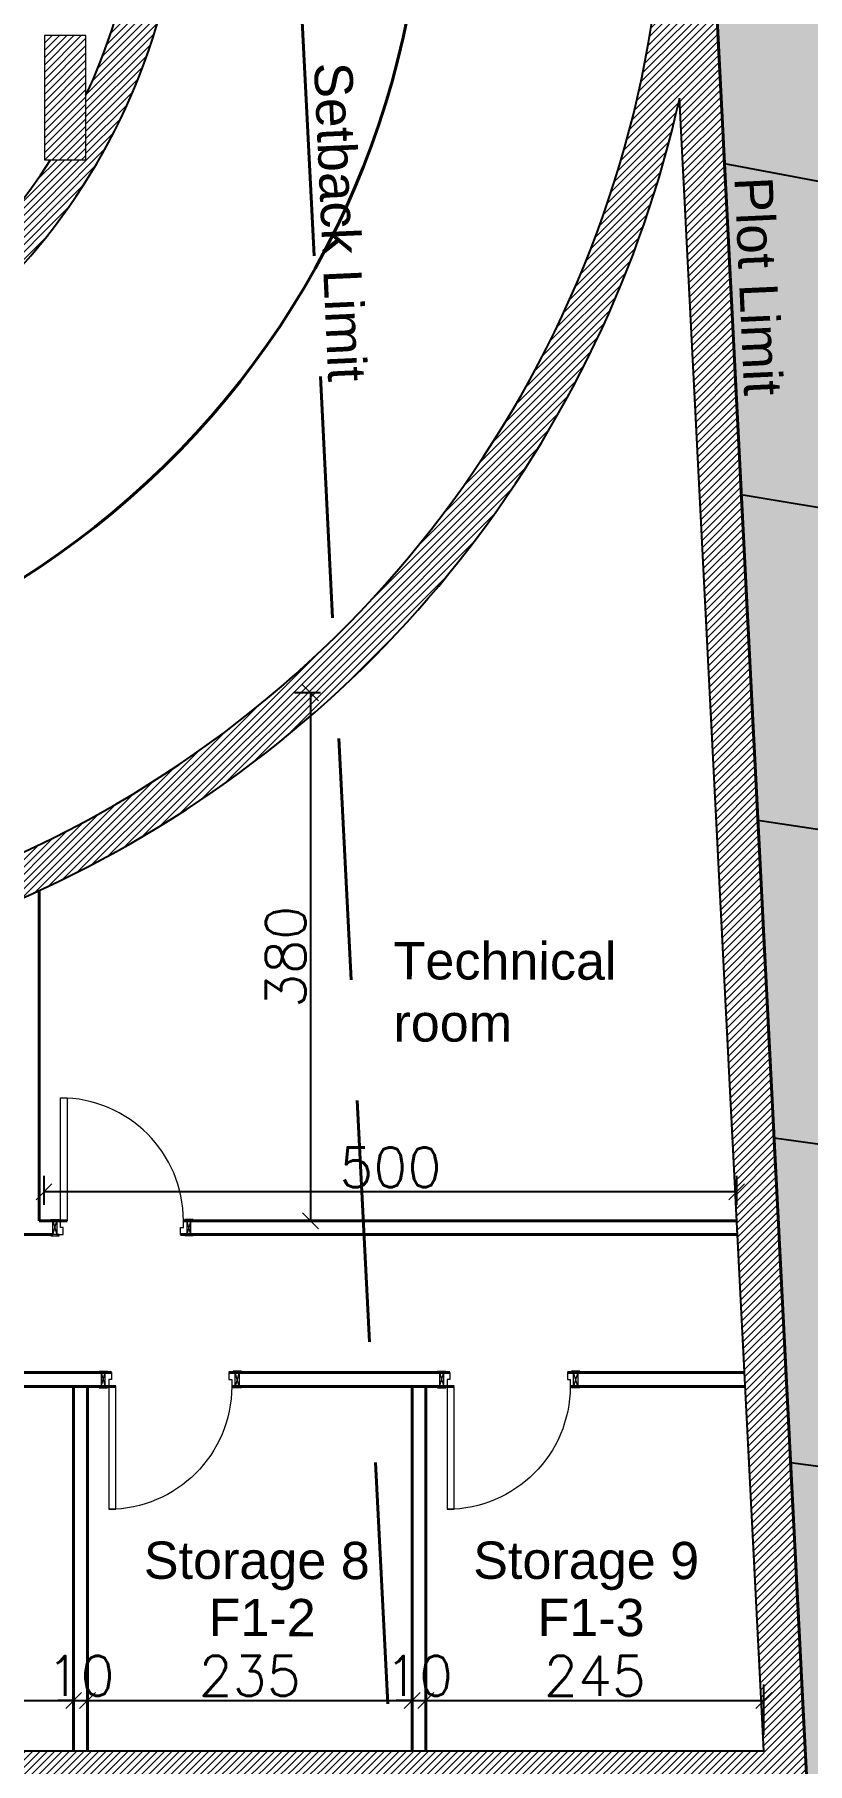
# Model space of a CAD drawing. Header units: metres. Extents: x -322116 to -321123, y -26723 to -26468.
# Drawn here: x -321771.17 to -321765.58, y -26556.65 to -26544.13 of the extents above; entities that cross this region are included whole.
import ezdxf

# ---------------------------------------------------------------- set-up
doc = ezdxf.new("R2010")
doc.units = ezdxf.units.M
doc.header["$LTSCALE"] = 7
doc.header["$MEASUREMENT"] = 0
doc.header["$PDMODE"] = 34
doc.header["$PDSIZE"] = 0.5
doc.linetypes.add('DASHED', pattern=[0.75, 0.5, -0.25])
for name, color, linetype in [('22-1-14-ROAD P2PFGC', 5, 'Continuous'), ('CONT-MJR', 4, 'Continuous'), ('CONT-MNR', 8, 'Continuous')]:
    doc.layers.add(name, color=color, linetype=linetype)
for name, color, linetype, lineweight in [('A-ANNO-TXT3', 6, 'Continuous', 30), ('A-DOOR', 134, 'Continuous', 18), ('A-GRID-DIMS', 142, 'Continuous', 9), ('A-WALL-BLWO', 7, 'Continuous', 40), ('L-Structure', 5, 'Continuous', 15), ('PATT-CONC', 8, 'Continuous', 9), ('plaster', 1, 'Continuous', 0)]:
    doc.layers.add(name, color=color, linetype=linetype, lineweight=lineweight)
doc.styles.add('EG_SIMPLEX', font='SIMPLEX.shx')
doc.styles.get("Standard").update_dxf_attribs({"font": 'romans.shx', "height": 0.5})
doc.dimstyles.new('ERGA-M-0200', dxfattribs={"dimscale": 1.15, "dimtxt": 0.2, "dimasz": 0.2, "dimexe": 0.1, "dimexo": 0.1, "dimgap": 0.06, "dimtad": 1, "dimdec": 1, "dimlfac": 100, "dimrnd": 5, "dimdsep": 46, "dimtxsty": 'EG_SIMPLEX', "dimblk1": 'OBLIQUE', "dimblk2": 'OBLIQUE', "dimsah": 1, "dimcen": 0.3, "dimclrd": 256, "dimclre": 256, "dimclrt": 2, "dimadec": 0, "dimazin": 0, "dimtfac": 1, "dimtdec": 1, "dimtix": 1, "dimtmove": 2, "dimatfit": 3, "dimldrblk": 'OBLIQUE', "dimfxl": 1, "dimtolj": 1, "dimtzin": 0, "dimarcsym": 0})
pattern_1 = [(45, (65, 0), (-0.0265165042945, 0.0265165042945), [])]

# ---------------------------------------------------------------- blocks, each defined once
blk = doc.blocks.new('plot limit')
at = {"color": 5}
blk.add_lwpolyline([(-321725.0411, -26759.7735), (-321735.7734, -26759.0595), (-321732.8382, -26721.5907), (-321726.0304, -26721.9282), (-321722.2569, -26721.9337), (-321712.0131, -26721.5769), (-321702.1619, -26720.7671), (-321700.2699, -26757.9792), (-321703.6476, -26759.2974, -0.0276131)], format="xyb", close=True, dxfattribs=at)
at = {"color": 5, "linetype": 'DASHED', "ltscale": 0.5}
blk.add_lwpolyline([(-321703.4829, -26753.8659), (-321705.0008, -26724.0106), (-321711.838, -26724.5726), (-321722.2069, -26724.9338), (-321726.107, -26724.928), (-321730.075, -26724.7313), (-321732.3893, -26754.2736)], dxfattribs=at)
at = {"layer": 'A-ANNO-TXT3', "lineweight": 5, "char_height": 0.276, "attachment_point": 1, "rotation": 272.5853}
for s, width, gutter_width, heights, insert in [('\\A1;{\\fArial Unicode MS|b0|i0|c0|p34;Setback Limit}', 3.166192, 3.6928, [1.1191], (-321703.8757, -26739.3486, 0)), ('\\A1;{\\fArial Unicode MS|b0|i0|c0|p34;Plot Limit}', 3.423118, 3.0774, [1.7915], (-321700.8319, -26740.1779, 0))]:
    blk.add_mtext_dynamic_manual_height_columns(s, width=width, gutter_width=gutter_width, heights=heights, dxfattribs=dict(at, insert=insert))
blk = doc.blocks.new('B1 2')
at = {"layer": 'CONT-MJR', "elevation": 710, "flags": 128}
blk.add_lwpolyline([(-321188.3932, -26550.9993), (-321188.4683, -26551.0079), (-321189.1391, -26551.0492), (-321189.8435, -26551.0596), (-321190.6423, -26551.0468), (-321191.5961, -26551.0185), (-321192.4453, -26550.9607), (-321193.6015, -26550.8397), (-321194.9851, -26550.6695), (-321196.5165, -26550.4643), (-321198.116, -26550.2382), (-321199.7038, -26550.0055), (-321200.9379, -26549.8198)], dxfattribs=at)
at = {"layer": 'CONT-MNR', "flags": 128}
for points, elevation in [([(-321188.3932, -26545.9515), (-321188.5669, -26545.9651), (-321189.7229, -26546.0264), (-321190.9338, -26546.0608), (-321192.198, -26546.0661), (-321193.5139, -26546.0398), (-321194.8159, -26545.9748), (-321196.0411, -26545.8715), (-321197.1915, -26545.7383), (-321198.2693, -26545.5839), (-321199.2766, -26545.417), (-321200.2156, -26545.2462), (-321201.0884, -26545.0803), (-321201.1797, -26545.063)], 708), ([(-321188.3932, -26548.525), (-321188.6782, -26548.5492), (-321189.501, -26548.5817), (-321190.3839, -26548.5844), (-321191.3831, -26548.5645), (-321192.555, -26548.5291), (-321193.6594, -26548.4659), (-321194.8965, -26548.3499), (-321196.217, -26548.1935), (-321197.5718, -26548.0093), (-321198.9116, -26547.8097), (-321200.1872, -26547.6071), (-321201.0577, -26547.4625)], 709), ([(-321188.3932, -26553.4642), (-321188.4429, -26553.4717), (-321188.9283, -26553.5167), (-321189.4166, -26553.5327), (-321189.9666, -26553.5273), (-321190.6372, -26553.5078), (-321191.2308, -26553.4648), (-321192.0728, -26553.3716), (-321193.1057, -26553.2391), (-321194.2724, -26553.078), (-321195.5154, -26552.8991), (-321196.7774, -26552.7132), (-321198.0012, -26552.5311), (-321199.1293, -26552.3635), (-321200.1044, -26552.2213), (-321200.8209, -26552.1219)], 711), ([(-321188.3932, -26555.8945), (-321188.4378, -26555.9084), (-321188.7808, -26555.9709), (-321189.0534, -26556.0004), (-321189.3283, -26556.0061), (-321189.6783, -26555.9972), (-321190.0306, -26555.9686), (-321190.523, -26555.9061), (-321191.1317, -26555.8181), (-321191.8332, -26555.7134), (-321192.6038, -26555.6005), (-321193.42, -26555.4879), (-321194.025, -26555.4046), (-321194.8999, -26555.2803), (-321195.9947, -26555.1239), (-321197.2595, -26554.9444), (-321198.644, -26554.7508), (-321200.0985, -26554.5522), (-321200.7014, -26554.4726)], 712)]:
    blk.add_lwpolyline(points, dxfattribs=dict(at, elevation=elevation))
blk = doc.blocks.new('*U84')
for p, q in [((-200, 0), (-170, -100)), ((-200, -100), (-170, 0)), ((800, 0), (770, -100)), ((800, -100), (770, 0))]:
    blk.add_line(p, q)
for points in [[(-95, 890), (-95, 0), (-145, 0), (-145, 890)], [(-215, 10), (-155, 10), (-155, 0), (-215, 0)], [(-170, -100), (-200, -100), (-200, 0), (-170, 0)], [(-145, 0), (-170, 0), (-170, -100), (-125, -100), (-125, -50), (-145, -50), (-145, 0)], [(745, 0), (770, 0), (770, -100), (725, -100), (725, -50), (745, -50), (745, 0)], [(815, 10), (755, 10), (755, 0), (815, 0)], [(770, -100), (800, -100), (800, 0), (770, 0)], [(-215, -110), (-155, -110), (-155, -100), (-215, -100)], [(815, -110), (755, -110), (755, -100), (815, -100)]]:
    blk.add_lwpolyline(points, close=True)
blk.add_arc((-145, 0), 890, 0, 90)
blk = doc.blocks.new('block')
at = {"layer": 'PATT-CONC', "transparency": 33554610}
h = blk.add_hatch(dxfattribs=at)
h.set_pattern_fill('ANSI31', color=8, scale=0.3)
h.set_pattern_definition([(45, (195, 0), (-0.0265165042945, 0.0265165042945), [])])
h.paths.add_polyline_path([(-321663.329, -26546.458), (-321663.329, -26546.758), (-321664.229, -26546.758), (-321664.229, -26546.458)])
h.paths.add_polyline_path([(-321642.229, -26538.808), (-321641.929, -26538.808), (-321641.929, -26537.808), (-321642.229, -26537.808)])
h.paths.add_polyline_path([(-321648.412, -26538.808), (-321648.112, -26538.808), (-321648.112, -26537.808), (-321648.412, -26537.808)])
h.paths.add_polyline_path([(-321652.212, -26539.308), (-321651.912, -26539.308), (-321651.912, -26538.508), (-321652.212, -26538.508)])
h.paths.add_polyline_path([(-321658.412, -26538.808), (-321658.112, -26538.808), (-321658.112, -26537.808), (-321658.412, -26537.808)])
h.paths.add_polyline_path([(-321658.412, -26547.358), (-321658.112, -26547.358), (-321658.112, -26548.258), (-321658.412, -26548.258)])
h.paths.add_polyline_path([(-321648.413, -26544.135), (-321648.113, -26544.135), (-321648.113, -26545.035), (-321648.413, -26545.035)])
h.paths.add_polyline_path([(-321664.612, -26538.708), (-321664.312, -26538.708), (-321664.312, -26537.808), (-321664.612, -26537.808)])
h.paths.add_polyline_path([(-321640.802, -26544.135), (-321641.102, -26544.135), (-321641.102, -26545.035), (-321640.802, -26545.035)])
h.paths.add_polyline_path([(-321651.912, -26547.958), (-321652.856, -26547.958), (-321652.856, -26548.258), (-321651.912, -26548.258)])
at = {"layer": 'L-Structure'}
blk.add_lwpolyline([(-321640.802, -26544.135), (-321641.102, -26544.135), (-321641.102, -26545.035), (-321640.802, -26545.035)], close=True, dxfattribs=at)
blk = doc.blocks.new('new for 322')
at = {"layer": 'plaster'}
h = blk.add_hatch(dxfattribs=at)
h.set_pattern_fill('ANSI38', color=256, scale=1.6)
h.paths.add_polyline_path([(-321765.079, -26543.078), (-321765.504, -26543.503), (-321766.227, -26542.78), (-321766.296, -26542.78), (-321765.518, -26558.082), (-321764.316, -26558.082)])
h.paths.add_polyline_path([(-321768.583, -26556.863), (-321781.742, -26556.882), (-321781.742, -26554.12), (-321785.212, -26554.12), (-321785.212, -26556.858), (-321797.202, -26556.858), (-321797.296, -26558.058), (-321784.227, -26558.058), (-321784.227, -26555.32), (-321783.067, -26555.32), (-321783.067, -26558.082), (-321768.521, -26558.082)])
h.paths.add_polyline_path([(-321765.58, -26556.858), (-321768.583, -26556.863), (-321768.521, -26558.082), (-321765.518, -26558.082)])
h.paths.add_polyline_path([(-321797.202, -26556.858), (-321800.211, -26556.858), (-321800.305, -26558.058), (-321797.296, -26558.058)])
h.paths.add_polyline_path([(-321799.651, -26549.701), (-321799.117, -26542.887), (-321799.733, -26543.503), (-321800.323, -26542.913), (-321800.847, -26549.607), (-321801.509, -26558.058), (-321800.305, -26558.058), (-321800.211, -26556.858), (-321800.211, -26556.858)])
h.paths.add_polyline_path([(-321798.89, -26539.998), (-321798.257, -26531.905), (-321770.954, -26531.905), (-321771.015, -26530.705), (-321799.366, -26530.705), (-321800.087, -26539.904), (-321800.323, -26542.913), (-321799.733, -26543.503), (-321799.117, -26542.887)])
edge = h.paths.add_edge_path(flags=16)
edge.add_arc((-321799.733, -26542.78), 0.506, 0, 360)
h.paths.add_polyline_path([(-321799.976, -26543.172), (-321799.489, -26543.172), (-321799.489, -26542.834), (-321799.976, -26542.834)], flags=0)
h.paths.add_polyline_path([(-321800.151, -26542.752), (-321799.315, -26542.752), (-321799.315, -26542.415), (-321800.151, -26542.415)], flags=0)
h.paths.add_polyline_path([(-321800.019, -26538.163), (-321799.077, -26538.163), (-321799.077, -26537.713), (-321800.019, -26537.713)], flags=17)
h.paths.add_polyline_path([(-321799.737, -26537.665), (-321799.359, -26537.665), (-321799.359, -26537.205), (-321799.737, -26537.205)], flags=16)
edge = h.paths.add_edge_path()
edge.add_line((-321765.807, -26528.751), (-321767.005, -26528.826))
edge.add_line((-321767.005, -26528.826), (-321766.296, -26542.78))
edge.add_line((-321766.296, -26542.78), (-321766.227, -26542.78))
edge.add_line((-321766.227, -26542.78), (-321766.01, -26542.78))
edge.add_arc((-321765.504, -26542.78), 0.506, 39.0187, 180, ccw=False)
edge.add_line((-321765.11, -26542.461), (-321765.807, -26528.751))
blk = doc.blocks.new('_OBLIQUE')
at = {"color": 0, "linetype": 'ByBlock'}
blk.add_line((-0.5, -0.5), (0.5, 0.5), dxfattribs=at)
blk = doc.blocks.new('*D153')
at = {"layer": 'A-GRID-DIMS', "lineweight": -2, "transparency": 16777216}
for p, q in [((-321773.241, -26556.317), (-321773.241, -26556.079)), ((-321770.891, -26556.317), (-321770.891, -26556.079)), ((-321773.241, -26556.194), (-321770.891, -26556.194))]:
    blk.add_line(p, q, dxfattribs=at)
at = {"layer": 'Defpoints', "color": 0, "transparency": 16777216}
for p in [(-321770.891, -26556.194), (-321773.241, -26556.432), (-321770.891, -26556.432)]:
    blk.add_point(p, dxfattribs=at)
at = {"layer": 'A-GRID-DIMS', "lineweight": -2, "transparency": 16777216, "xscale": 0.115, "yscale": 0.115, "zscale": 0.115, "rotation": 180}
blk.add_blockref('_OBLIQUE', (-321773.241, -26556.194), dxfattribs=at)
at = {"layer": 'A-GRID-DIMS', "lineweight": -2, "transparency": 16777216, "xscale": 0.115, "yscale": 0.115, "zscale": 0.115}
blk.add_blockref('_OBLIQUE', (-321770.891, -26556.194), dxfattribs=at)
at = {"layer": 'A-GRID-DIMS', "color": 2, "transparency": 16777216, "insert": (-321772.066, -26556.016), "char_height": 0.2875, "attachment_point": 5, "style": 'EG_SIMPLEX'}
blk.add_mtext('\\A1;235', dxfattribs=at)
blk = doc.blocks.new('*D154')
at = {"layer": 'A-GRID-DIMS', "lineweight": -2, "transparency": 16777216}
for p, q in [((-321770.891, -26556.317), (-321770.891, -26556.079)), ((-321770.791, -26556.317), (-321770.791, -26556.079)), ((-321770.891, -26556.194), (-321771.006, -26556.194)), ((-321770.891, -26556.194), (-321770.791, -26556.194)), ((-321770.791, -26556.194), (-321770.676, -26556.194))]:
    blk.add_line(p, q, dxfattribs=at)
at = {"layer": 'Defpoints', "color": 0, "transparency": 16777216}
for p in [(-321770.791, -26556.194), (-321770.891, -26556.432), (-321770.791, -26556.432)]:
    blk.add_point(p, dxfattribs=at)
at = {"layer": 'A-GRID-DIMS', "lineweight": -2, "transparency": 16777216, "xscale": 0.115, "yscale": 0.115, "zscale": 0.115}
blk.add_blockref('_OBLIQUE', (-321770.891, -26556.194), dxfattribs=at)
at = {"layer": 'A-GRID-DIMS', "lineweight": -2, "transparency": 16777216, "xscale": 0.115, "yscale": 0.115, "zscale": 0.115, "rotation": 180}
blk.add_blockref('_OBLIQUE', (-321770.791, -26556.194), dxfattribs=at)
at = {"layer": 'A-GRID-DIMS', "color": 2, "transparency": 16777216, "insert": (-321770.841, -26556.016), "char_height": 0.2875, "attachment_point": 5, "style": 'EG_SIMPLEX'}
blk.add_mtext('\\A1;10', dxfattribs=at)
blk = doc.blocks.new('*D155')
at = {"layer": 'A-GRID-DIMS', "lineweight": -2, "transparency": 16777216}
for p, q in [((-321770.791, -26556.317), (-321770.791, -26556.079)), ((-321768.441, -26556.252), (-321768.441, -26556.079)), ((-321770.791, -26556.194), (-321768.441, -26556.194))]:
    blk.add_line(p, q, dxfattribs=at)
at = {"layer": 'Defpoints', "color": 0, "transparency": 16777216}
for p in [(-321768.441, -26556.194), (-321770.791, -26556.432), (-321768.441, -26556.367)]:
    blk.add_point(p, dxfattribs=at)
at = {"layer": 'A-GRID-DIMS', "lineweight": -2, "transparency": 16777216, "xscale": 0.115, "yscale": 0.115, "zscale": 0.115, "rotation": 180}
blk.add_blockref('_OBLIQUE', (-321770.791, -26556.194), dxfattribs=at)
at = {"layer": 'A-GRID-DIMS', "lineweight": -2, "transparency": 16777216, "xscale": 0.115, "yscale": 0.115, "zscale": 0.115}
blk.add_blockref('_OBLIQUE', (-321768.441, -26556.194), dxfattribs=at)
at = {"layer": 'A-GRID-DIMS', "color": 2, "transparency": 16777216, "insert": (-321769.616, -26556.016), "char_height": 0.2875, "attachment_point": 5, "style": 'EG_SIMPLEX'}
blk.add_mtext('\\A1;235', dxfattribs=at)
blk = doc.blocks.new('*D156')
at = {"layer": 'A-GRID-DIMS', "lineweight": -2, "transparency": 16777216}
for p, q in [((-321768.441, -26556.252), (-321768.441, -26556.079)), ((-321768.341, -26556.252), (-321768.341, -26556.079)), ((-321768.441, -26556.194), (-321768.556, -26556.194)), ((-321768.441, -26556.194), (-321768.341, -26556.194)), ((-321768.341, -26556.194), (-321768.226, -26556.194))]:
    blk.add_line(p, q, dxfattribs=at)
at = {"layer": 'Defpoints', "color": 0, "transparency": 16777216}
for p in [(-321768.341, -26556.194), (-321768.441, -26556.367), (-321768.341, -26556.367)]:
    blk.add_point(p, dxfattribs=at)
at = {"layer": 'A-GRID-DIMS', "lineweight": -2, "transparency": 16777216, "xscale": 0.115, "yscale": 0.115, "zscale": 0.115}
blk.add_blockref('_OBLIQUE', (-321768.441, -26556.194), dxfattribs=at)
at = {"layer": 'A-GRID-DIMS', "lineweight": -2, "transparency": 16777216, "xscale": 0.115, "yscale": 0.115, "zscale": 0.115, "rotation": 180}
blk.add_blockref('_OBLIQUE', (-321768.341, -26556.194), dxfattribs=at)
at = {"layer": 'A-GRID-DIMS', "color": 2, "transparency": 16777216, "insert": (-321768.391, -26556.016), "char_height": 0.2875, "attachment_point": 5, "style": 'EG_SIMPLEX'}
blk.add_mtext('\\A1;10', dxfattribs=at)
blk = doc.blocks.new('*D157')
at = {"layer": 'A-GRID-DIMS', "lineweight": -2, "transparency": 16777216}
for p, q in [((-321768.341, -26556.252), (-321768.341, -26556.079)), ((-321765.895, -26556.443), (-321765.895, -26556.079)), ((-321768.341, -26556.194), (-321765.895, -26556.194))]:
    blk.add_line(p, q, dxfattribs=at)
at = {"layer": 'Defpoints', "color": 0, "transparency": 16777216}
for p in [(-321765.895, -26556.194), (-321768.341, -26556.367), (-321765.895, -26556.558)]:
    blk.add_point(p, dxfattribs=at)
at = {"layer": 'A-GRID-DIMS', "lineweight": -2, "transparency": 16777216, "xscale": 0.115, "yscale": 0.115, "zscale": 0.115, "rotation": 180}
blk.add_blockref('_OBLIQUE', (-321768.341, -26556.194), dxfattribs=at)
at = {"layer": 'A-GRID-DIMS', "lineweight": -2, "transparency": 16777216, "xscale": 0.115, "yscale": 0.115, "zscale": 0.115}
blk.add_blockref('_OBLIQUE', (-321765.895, -26556.194), dxfattribs=at)
at = {"layer": 'A-GRID-DIMS', "color": 2, "transparency": 16777216, "insert": (-321767.118, -26556.016), "char_height": 0.2875, "attachment_point": 5, "style": 'EG_SIMPLEX'}
blk.add_mtext('\\A1;245', dxfattribs=at)
blk = doc.blocks.new('*D163')
at = {"layer": 'A-GRID-DIMS', "lineweight": -2, "transparency": 16777216}
for p, q in [((-321771.105, -26552.605), (-321771.105, -26552.395)), ((-321766.091, -26552.605), (-321766.091, -26552.395)), ((-321766.091, -26552.51), (-321771.105, -26552.51))]:
    blk.add_line(p, q, dxfattribs=at)
at = {"layer": 'Defpoints', "color": 0, "transparency": 16777216}
for p in [(-321771.105, -26552.51), (-321771.105, -26552.72), (-321766.091, -26552.72, 0)]:
    blk.add_point(p, dxfattribs=at)
at = {"layer": 'A-GRID-DIMS', "lineweight": -2, "transparency": 16777216, "xscale": 0.115, "yscale": 0.115, "zscale": 0.115, "rotation": 180}
blk.add_blockref('_OBLIQUE', (-321771.105, -26552.51), dxfattribs=at)
at = {"layer": 'A-GRID-DIMS', "lineweight": -2, "transparency": 16777216, "xscale": 0.115, "yscale": 0.115, "zscale": 0.115}
blk.add_blockref('_OBLIQUE', (-321766.091, -26552.51), dxfattribs=at)
at = {"layer": 'A-GRID-DIMS', "color": 2, "transparency": 16777216, "insert": (-321768.598, -26552.332), "char_height": 0.2875, "attachment_point": 5, "style": 'EG_SIMPLEX'}
blk.add_mtext('\\A1;500', dxfattribs=at)
blk = doc.blocks.new('*D165')
at = {"layer": 'A-GRID-DIMS', "lineweight": -2, "transparency": 16777216}
for p, q in [((-321769.103, -26548.896), (-321769.292, -26548.896)), ((-321769.177, -26548.896), (-321769.177, -26552.72)), ((-321769.103, -26552.72), (-321769.292, -26552.72))]:
    blk.add_line(p, q, dxfattribs=at)
at = {"layer": 'Defpoints', "color": 0, "transparency": 16777216}
for p in [(-321768.988, -26548.896), (-321769.177, -26552.72), (-321768.988, -26552.72, 0)]:
    blk.add_point(p, dxfattribs=at)
at = {"layer": 'A-GRID-DIMS', "lineweight": -2, "transparency": 16777216, "xscale": 0.115, "yscale": 0.115, "zscale": 0.115}
for p, rotation in [((-321769.177, -26548.896), 90), ((-321769.177, -26552.72), 270)]:
    blk.add_blockref('_OBLIQUE', p, dxfattribs=dict(at, rotation=rotation))
at = {"layer": 'A-GRID-DIMS', "color": 2, "transparency": 16777216, "insert": (-321769.355, -26550.808), "char_height": 0.2875, "attachment_point": 5, "rotation": 90, "style": 'EG_SIMPLEX'}
blk.add_mtext('\\A1;380', dxfattribs=at)

msp = doc.modelspace()

# ---------------------------------------------------------------- hatches: boundary and pattern name
at = {"layer": 'PATT-CONC', "transparency": 33554610}
h = msp.add_hatch(dxfattribs=at)
h.set_pattern_fill('ANSI31', color=8, scale=0.3)
h.set_pattern_definition(pattern_1)
h.paths.add_polyline_path([(-321773.793, -26535.711), (-321775.5809, -26535.711, 0.2113301), (-321778.4118, -26537.8081), (-321778.1118, -26537.8081), (-321778.1118, -26537.8889, -0.2042108), (-321775.547, -26536.011), (-321773.8254, -26536.011, -0.3230904), (-321770.5583, -26539.6828), (-321770.4713, -26541.3933), (-321770.171, -26541.3933), (-321770.4641, -26535.6276), (-321770.5221, -26534.4875), (-321770.8225, -26534.4875), (-321770.6301, -26538.2703, 0.2389397)])
h.paths.add_polyline_path([(-321770.1101, -26542.5898), (-321770.171, -26541.3933), (-321770.4713, -26541.3933), (-321770.4129, -26542.5421, -0.1246147), (-321770.8018, -26544.5666), (-321770.8018, -26545.0348), (-321771.0584, -26545.0348, -0.3200602), (-321775.5763, -26546.8726), (-321775.5763, -26547.1804, 0.4929142)])
h.paths.add_polyline_path([(-321778.1133, -26545.0966), (-321778.1133, -26545.0348), (-321778.4133, -26545.0348), (-321778.4133, -26545.1848, 0.2004375), (-321775.5763, -26547.1804), (-321775.5763, -26546.8726, -0.1910662)])
h.paths.add_polyline_path([(-321770.2032, -26556.5581), (-321772.2603, -26556.5581), (-321772.2603, -26556.8581), (-321770.2032, -26556.8581)])
h.paths.add_polyline_path([(-321768.5989, -26556.5581), (-321770.2032, -26556.5581), (-321770.2032, -26556.8581), (-321768.5836, -26556.8581)])
h.paths.add_polyline_path([(-321765.8812, -26550.9343), (-321766.1813, -26550.9343), (-321765.8954, -26556.5581), (-321768.5989, -26556.5581), (-321768.5836, -26556.8581), (-321765.5801, -26556.8581)])
h.paths.add_polyline_path([(-321766.2957, -26542.7796), (-321766.6058, -26542.7796, -0.2018518), (-321769.0085, -26548.502), (-321768.9884, -26548.8965, 0.1532996), (-321766.504, -26544.5889), (-321766.1813, -26550.9343), (-321765.8812, -26550.9343)])
h.paths.add_polyline_path([(-321766.3662, -26541.3933), (-321766.6664, -26541.3933), (-321766.6184, -26542.3374, -0.0026699), (-321766.6141, -26542.4227), (-321766.596, -26542.7796), (-321766.2957, -26542.7796)])
h.paths.add_polyline_path([(-321766.5699, -26537.3873), (-321766.8701, -26537.3873), (-321766.7674, -26539.408), (-321766.6664, -26541.3933), (-321766.3662, -26541.3933)])
h.paths.add_polyline_path([(-321766.8738, -26531.4076), (-321767.1742, -26531.4076), (-321766.8701, -26537.3873), (-321766.5699, -26537.3873)])
h.paths.add_polyline_path([(-321767.0047, -26528.8322), (-321767.3043, -26528.8474), (-321767.1742, -26531.4076), (-321766.8738, -26531.4076)])
h = msp.add_hatch(dxfattribs=at)
h.set_pattern_fill('ANSI31', color=8, scale=0.3)
h.set_pattern_definition(pattern_1)
edge = h.paths.add_edge_path()
edge.add_line((-321770.7985, -26529.05), (-321771.0977, -26529.0746))
edge.add_line((-321771.0977, -26529.0746), (-321770.9538, -26531.9053))
edge.add_line((-321770.9538, -26531.9053), (-321775.2441, -26531.9053))
edge.add_line((-321775.2441, -26531.9053), (-321775.2441, -26532.2053))
edge.add_line((-321775.2441, -26532.2053), (-321773.5117, -26532.2053))
edge.add_arc((-321774.7364, -26540.111), 8, 61.28892, 81.19354, ccw=False)
edge.add_line((-321770.8933, -26533.0946), (-321770.8225, -26534.4875))
edge.add_line((-321770.8225, -26534.4875), (-321770.5221, -26534.4875))
edge.add_line((-321770.5221, -26534.4875), (-321770.7985, -26529.05))
edge = h.paths.add_edge_path(flags=16)
edge.add_line((-321770.9385, -26532.2053), (-321770.9111, -26532.7451))
edge.add_arc((-321774.7364, -26540.111), 8.3, 62.55553, 72.26821)
edge.add_line((-321772.2086, -26532.2053), (-321770.9385, -26532.2053))
edge = h.paths.add_edge_path()
edge.add_line((-321775.2441, -26531.9053), (-321781.747, -26531.9053))
edge.add_line((-321781.747, -26531.9053), (-321781.747, -26532.2053))
edge.add_line((-321781.747, -26532.2053), (-321777.1496, -26532.2053))
edge.add_arc((-321774.6263, -26539.959), 8.1539, 108.02628, 134.64905)
edge.add_line((-321780.3566, -26534.1581), (-321779.921, -26534.1581))
edge.add_arc((-321774.6263, -26539.959), 7.8539, 99.16369, 132.38775, ccw=False)
edge.add_line((-321775.8771, -26532.2053), (-321775.2441, -26532.2053))
edge.add_line((-321775.2441, -26532.2053), (-321775.2441, -26531.9053))
h.paths.add_polyline_path([(-321781.747, -26531.9053), (-321795.2474, -26531.9053), (-321795.2709, -26532.2053), (-321781.747, -26532.2053)])
h.paths.add_polyline_path([(-321795.2474, -26531.9053), (-321798.2566, -26531.9053), (-321800.2113, -26556.8581), (-321797.2021, -26556.8581), (-321797.1786, -26556.5581), (-321799.8869, -26556.5581), (-321797.9791, -26532.2053), (-321795.2709, -26532.2053)])
h.paths.add_polyline_path([(-321770.8452, -26529.0539), (-321771.0463, -26529.0704), (-321771.0977, -26529.0746), (-321770.7985, -26529.05)], flags=17)
h = msp.add_hatch(dxfattribs=at)
h.set_pattern_fill('ANSI31', color=8, scale=0.3)
h.set_pattern_definition(pattern_1)
h.paths.add_polyline_path([(-321768.9884, -26548.8965), (-321769.0085, -26548.502, -0.1504408), (-321773.1921, -26550.6604), (-321773.1921, -26550.965, 0.1440434)])
h.paths.add_polyline_path([(-321773.1921, -26550.6604, -0.1637931), (-321778.2415, -26549.9124), (-321778.2415, -26550.2476, 0.1574227), (-321773.1921, -26550.965)])

# ---------------------------------------------------------------- linework, layer by layer
at = {"layer": '22-1-14-ROAD P2PFGC'}
for points in [[(-321765.5801, -26556.8581), (-321767.005, -26528.8273)], [(-321781.4424, -26554.1198), (-321781.4424, -26556.5581), (-321765.8954, -26556.5581), (-321766.504, -26544.5889)]]:
    msp.add_lwpolyline(points, dxfattribs=at)
for radius, start, end in [(8, 242.97027, 3.21657), (4.2, 334.91976, 3.33287), (4.5, 212.20918, 2.5027), (8.3, 244.02195, 347.45598), (4.2, 213.37213, 327.63101)]:
    msp.add_arc((-321774.6058, -26542.7863), radius, start, end, dxfattribs=at)
at = {"layer": 'A-WALL-BLWO'}
for p, q in [((-321771.1415, -26550.3287), (-321771.1415, -26552.7198)), ((-321771.1415, -26552.7198, 0), (-321770.9365, -26552.7198, 0)), ((-321770.0965, -26552.7198, 0), (-321766.0906, -26552.7198, 0)), ((-321771.4165, -26552.8198, 0), (-321771.0415, -26552.8198, 0)), ((-321770.1165, -26552.8198, 0), (-321766.0855, -26552.8198, 0)), ((-321772.2165, -26553.8198, 0), (-321770.6165, -26553.8198, 0)), ((-321772.1965, -26553.9198, 0), (-321770.5865, -26553.9198, 0)), ((-321770.8915, -26553.9198), (-321770.8915, -26556.5581)), ((-321770.7915, -26553.9198), (-321770.7915, -26556.5581)), ((-321769.7665, -26553.8198, 0), (-321768.1665, -26553.8198, 0)), ((-321769.7465, -26553.9198, 0), (-321768.1365, -26553.9198, 0)), ((-321768.4415, -26553.9198), (-321768.4415, -26556.5581)), ((-321768.3415, -26553.9198), (-321768.3415, -26556.5581)), ((-321767.3165, -26553.8198, 0), (-321766.0346, -26553.8198, 0)), ((-321767.2965, -26553.9198, 0), (-321766.0295, -26553.9198, 0))]:
    msp.add_line(p, q, dxfattribs=at)
at = {"layer": 'A-WALL-BLWO', "color": 4}
msp.add_arc((-321774.6058, -26542.7863), 6.25, 266.19303, 2.5027, dxfattribs=at)

# ---------------------------------------------------------------- block references
at = {"layer": 'A-DOOR', "extrusion": (-5.54664e-07, -1.49774e-07, 1), "xscale": 0.0010000000000001, "yscale": 0.0010000000000001, "zscale": 0.0010000000000001}
msp.add_blockref('*U84', (-321770.8415, -26552.7198, 0.1825), dxfattribs=at)
at = {"layer": 'A-DOOR', "extrusion": (-5.54664e-07, 1.49774e-07, 1), "xscale": -0.0010000000000001, "yscale": 0.0010000000000001, "zscale": 0.0010000000000001, "rotation": 180}
for p in [(-321770.4915, -26553.9198, 0.1745), (-321768.0415, -26553.9198, 0.1745)]:
    msp.add_blockref('*U84', p, dxfattribs=at)
at = {"layer": 'A-WALL-BLWO'}
for name, p in [('B1 2', (-565, 0)), ('plot limit', (-65, 195.0262)), ('new for 322', (0, 0)), ('block', (-130, 0))]:
    msp.add_blockref(name, p, dxfattribs=at)

# ---------------------------------------------------------------- texts
at = {"layer": 'A-ANNO-TXT3', "lineweight": 5, "char_height": 0.27, "attachment_point": 1, "rotation": 359.90083}
for s, insert in [('\\A1;{\\fArial Unicode MS|b0|i0|c0|p34;Technical\\Proom}', (-321768.5749, -26550.7013)), ('\\A1;{\\fArial Unicode MS|b0|i0|c0|p34;Storage 8}', (-321770.3824, -26555.043)), ('\\A1;{\\fArial Unicode MS|b0|i0|c0|p34;Storage 9}', (-321767.9982, -26555.043)), ('\\A1;{\\fArial Unicode MS|b0|i0|c0|p34;F1-2}', (-321769.9135, -26555.4579, -0.0007)), ('\\A1;{\\fArial Unicode MS|b0|i0|c0|p34;F1-3}', (-321767.533, -26555.4579, -0.0007))]:
    msp.add_mtext_dynamic_manual_height_columns(s, width=2.985678, gutter_width=3.0774, heights=[1.4075], dxfattribs=dict(at, insert=insert))

# ---------------------------------------------------------------- dimensions: what is measured, and where the dimension line sits
at = {"layer": 'A-GRID-DIMS'}
dim = msp.add_linear_dim(base=(-321769.1772, -26552.7198), p1=(-321768.9884, -26548.8965), p2=(-321768.9884, -26552.7198, 0), angle=90, dimstyle='ERGA-M-0200', override={"dimtxt": 0.25, "dimasz": 0.1, "dimgap": 0.03, "dimfxl": 100}, dxfattribs=at)
dim.commit()
dim.dimension.update_dxf_attribs({"geometry": '*D165', "text_midpoint": (-321769.3554, -26550.8081)})
for base, p1, p2, picture, middle in [((-321771.1053, -26552.5101), (-321766.0906, -26552.7198, 0), (-321771.1053, -26552.7198), '*D163', (-321768.5979, -26552.3318)), ((-321770.8915, -26556.1943), (-321773.2415, -26556.432), (-321770.8915, -26556.432), '*D153', (-321772.0665, -26556.016)), ((-321770.7915, -26556.1943), (-321770.8915, -26556.432), (-321770.7915, -26556.432), '*D154', (-321770.8415, -26556.016)), ((-321768.4415, -26556.1943), (-321770.7915, -26556.432), (-321768.4415, -26556.3672), '*D155', (-321769.6165, -26556.016)), ((-321768.3415, -26556.1943), (-321768.4415, -26556.3672), (-321768.3415, -26556.3672), '*D156', (-321768.3915, -26556.016)), ((-321765.8954, -26556.1943), (-321768.3415, -26556.3672), (-321765.8954, -26556.5581), '*D157', (-321767.1184, -26556.016))]:
    dim = msp.add_linear_dim(base=base, p1=p1, p2=p2, dimstyle='ERGA-M-0200', override={"dimtxt": 0.25, "dimasz": 0.1, "dimgap": 0.03, "dimfxl": 100}, dxfattribs=at)
    dim.commit()
    dim.dimension.update_dxf_attribs({"geometry": picture, "text_midpoint": middle})

doc.saveas('drawing.dxf')
